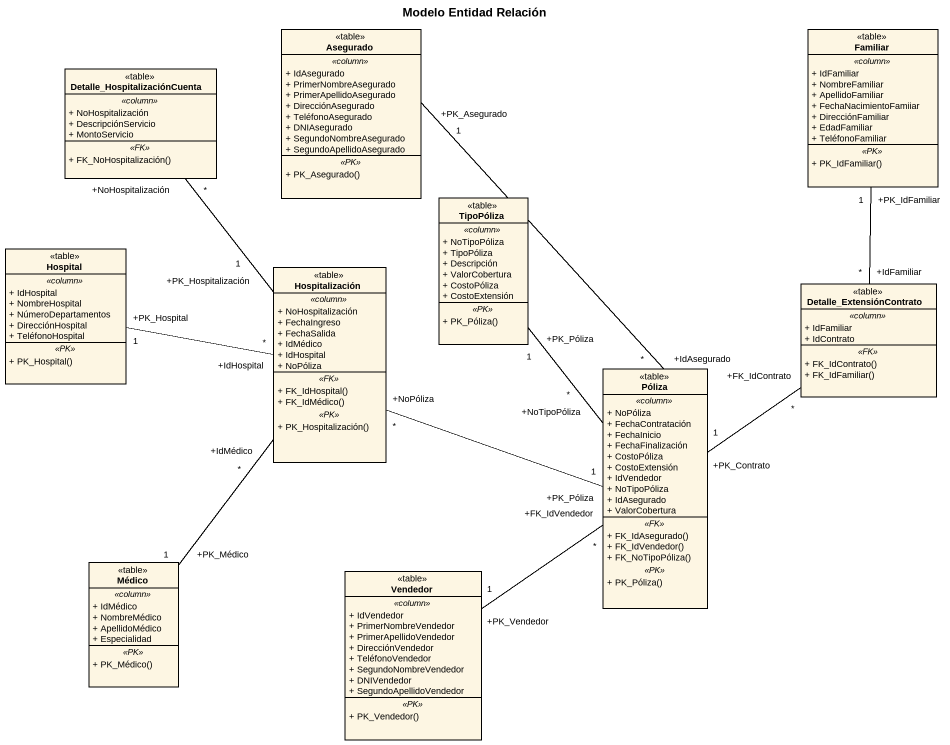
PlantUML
@startuml
title Modelo Entidad Relación
hide circle
hide empty members
skinparam classAttributeIconSize 0
class Asegurado <<table>> {
  .. <<column>> ..
  + IdAsegurado
  + PrimerNombreAsegurado
  + PrimerApellidoAsegurado
  + DirecciónAsegurado
  + TeléfonoAsegurado
  + DNIAsegurado
  + SegundoNombreAsegurado
  + SegundoApellidoAsegurado
  .. <<PK>> ..
  + PK_Asegurado()
}
class Familiar <<table>> {
  .. <<column>> ..
  + IdFamiliar
  + NombreFamiliar
  + ApellidoFamiliar
  + FechaNacimientoFamiiar
  + DirecciónFamiliar
  + EdadFamiliar
  + TeléfonoFamiliar
  .. <<PK>> ..
  + PK_IdFamiliar()
}
class "Detalle_HospitalizaciónCuenta" as Detalle_HospitalizaciónCuent <<table>> {
  .. <<column>> ..
  + NoHospitalización
  + DescripciónServicio
  + MontoServicio
  .. <<FK>> ..
  + FK_NoHospitalización()
}
class TipoPóliza <<table>> {
  .. <<column>> ..
  + NoTipoPóliza
  + TipoPóliza
  + Descripción
  + ValorCobertura
  + CostoPóliza
  + CostoExtensión
  .. <<PK>> ..
  + PK_Póliza()
}
class Hospital <<table>> {
  .. <<column>> ..
  + IdHospital
  + NombreHospital
  + NúmeroDepartamentos
  + DirecciónHospital
  + TeléfonoHospital
  .. <<PK>> ..
  + PK_Hospital()
}
class Hospitalización <<table>> {
  .. <<column>> ..
  + NoHospitalización
  + FechaIngreso
  + FechaSalida
  + IdMédico
  + IdHospital
  + NoPóliza
  .. <<FK>> ..
  + FK_IdHospital()
  + FK_IdMédico()
  .. <<PK>> ..
  + PK_Hospitalización()
}
class Detalle_ExtensiónContrato <<table>> {
  .. <<column>> ..
  + IdFamiliar
  + IdContrato
  .. <<FK>> ..
  + FK_IdContrato()
  + FK_IdFamiliar()
}
class Póliza <<table>> {
  .. <<column>> ..
  + NoPóliza
  + FechaContratación
  + FechaInicio
  + FechaFinalización
  + CostoPóliza
  + CostoExtensión
  + IdVendedor
  + NoTipoPóliza
  + IdAsegurado
  + ValorCobertura
  .. <<FK>> ..
  + FK_IdAsegurado()
  + FK_IdVendedor()
  + FK_NoTipoPóliza()
  .. <<PK>> ..
  + PK_Póliza()
}
class Médico <<table>> {
  .. <<column>> ..
  + IdMédico
  + NombreMédico
  + ApellidoMédico
  + Especialidad
  .. <<PK>> ..
  + PK_Médico()
}
class Vendedor <<table>> {
  .. <<column>> ..
  + IdVendedor
  + PrimerNombreVendedor
  + PrimerApellidoVendedor
  + DirecciónVendedor
  + TeléfonoVendedor
  + SegundoNombreVendedor
  + DNIVendedor
  + SegundoApellidoVendedor
  .. <<PK>> ..
  + PK_Vendedor()
}
Detalle_HospitalizaciónCuent "+NoHospitalización\n*" -- "+PK_Hospitalización\n1" Hospitalización
Hospitalización "+IdHospital\n*" -left- "+PK_Hospital\n1" Hospital
Hospitalización "+NoPóliza\n*" -right- "+PK_Póliza\n1" Póliza
Hospitalización "+IdMédico\n*" -- "+PK_Médico\n1" Médico
Detalle_ExtensiónContrato "+IdFamiliar\n*" -up- "+PK_IdFamiliar\n1" Familiar
Detalle_ExtensiónContrato "+FK_IdContrato\n*" -- "+PK_Contrato\n1" Póliza
Póliza "+IdAsegurado\n*" -up- "+PK_Asegurado\n1" Asegurado
Póliza "+NoTipoPóliza\n*" -up- "+PK_Póliza\n1" TipoPóliza
Póliza "+FK_IdVendedor\n*" -- "+PK_Vendedor\n1" Vendedor
@enduml
